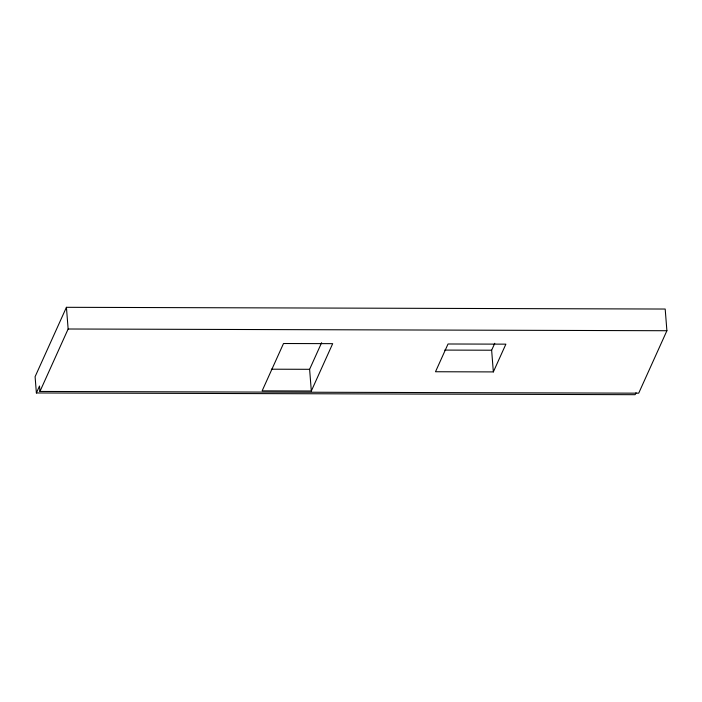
<?xml version="1.0" encoding="UTF-8"?>
<svg xmlns="http://www.w3.org/2000/svg" width="702" height="702" viewBox="0 0 702 702"><rect width="100%" height="100%" fill="white"/><g stroke="black" fill="none" stroke-linecap="round" stroke-linejoin="round"><path stroke-width="1.05" d="M36.381 392.962L39.514 386.021L39.944 391.444L638.706 393.173L666.9 330.73L665.189 309.038L66.427 307.309L35.1 376.693L36.381 392.962L635.143 394.691L636.038 392.708M39.944 391.444L68.138 329.001L66.427 307.309M311.319 390.996L332.687 343.655L283.511 343.515L262.144 390.856L311.319 390.996L309.608 369.305L321.63 342.681M493.348 371.911L505.879 344.155L448.034 343.989L435.503 371.744L493.348 371.911L491.637 350.219L494.77 343.287M68.138 329.001L666.9 330.73M444.708 350.087L491.637 350.219M271.358 369.199L309.608 369.305"/></g></svg>
